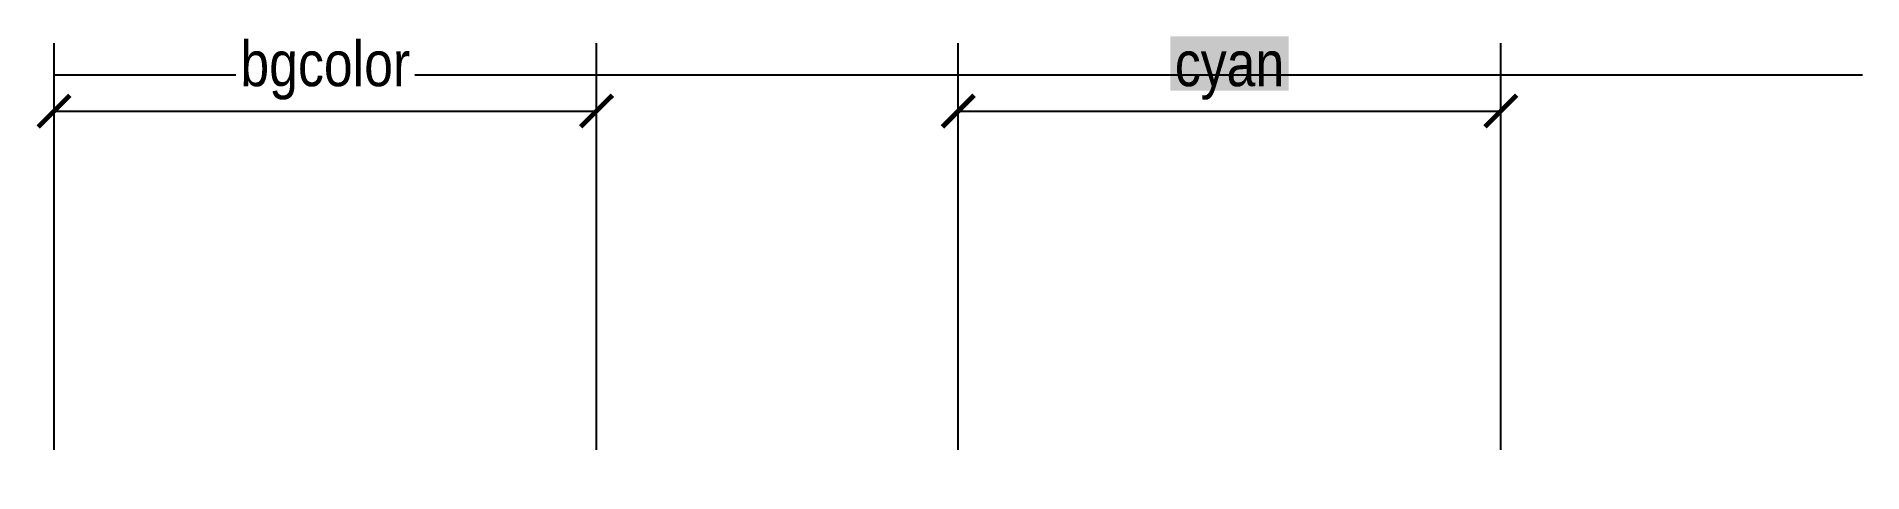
# Model space of a CAD drawing. Header units: metres. Extents: x -0.1 to 10, y 0 to 2.4.
import ezdxf

# ---------------------------------------------------------------- set-up
doc = ezdxf.new("R2010")
doc.units = ezdxf.units.M
doc.styles.add('OpenSansCondensed-Light', font='OpenSansCondensed-Light.ttf')
doc.dimstyles.new('EZDXF', dxfattribs={"dimtxt": 0.25, "dimasz": 0.175, "dimexe": 0.375, "dimexo": 0.125, "dimgap": 0.1, "dimtad": 1, "dimlfac": 100, "dimzin": 12, "dimdsep": 46, "dimtxsty": 'OpenSansCondensed-Light', "dimblk": 'ARCHTICK', "dimcen": 2.5, "dimazin": 3, "dimtfac": 0.5, "dimtmove": 2, "dimatfit": 3})

# ---------------------------------------------------------------- blocks, each defined once
blk = doc.blocks.new('_ARCHTICK')
at = {"color": 0, "linetype": 'BYBLOCK', "const_width": 0.15}
blk.add_lwpolyline([(-0.5, -0.5), (0.5, 0.5)], dxfattribs=at)

msp = doc.modelspace()

# ---------------------------------------------------------------- linework, layer by layer
msp.add_line((0, 2.2), (10, 2.2))

# ---------------------------------------------------------------- dimensions: what is measured, and where the dimension line sits
msp.add_linear_dim(base=(5, 2), p1=(5, 0), p2=(8, 0), text='cyan', dimstyle='EZDXF', override={"dimtfill": 2, "dimtfillclr": 4}).render()

# ---------------------------------------------------------------- next in the draw order: dimensions: what is measured, and where the dimension line sits
msp.add_linear_dim(base=(0, 2), p1=(0, 0), p2=(3, 0), text='bgcolor', dimstyle='EZDXF', override={"dimtfill": 1}).render()

doc.saveas('drawing.dxf')
